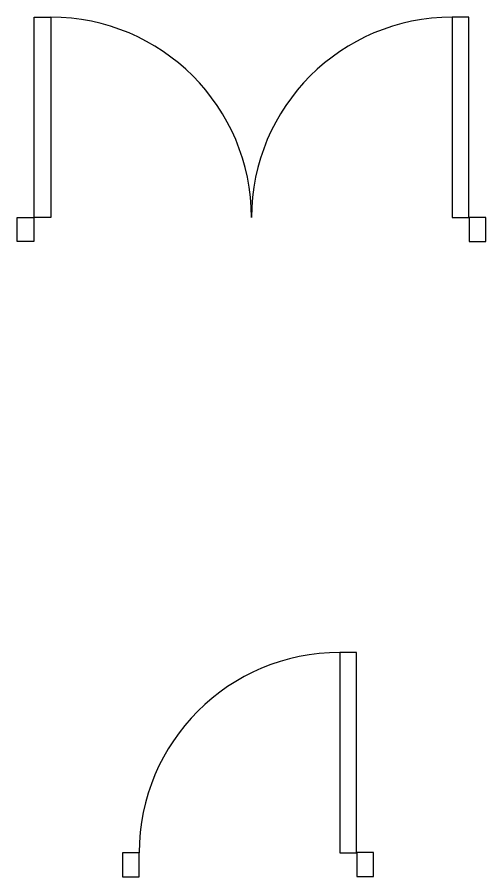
# Model space of a CAD drawing. Header units: inches. Extents: x 2535 to 5004, y 1316 to 3229.
# Drawn here: x 4920.2 to 5004.3, y 2690.1 to 2844.6 of the extents above; entities that cross this region are included whole.
import ezdxf

# ---------------------------------------------------------------- set-up
doc = ezdxf.new("R2010")
doc.units = ezdxf.units.IN
doc.layers.add('Door', color=240, linetype='Continuous')
doc.layers.add('Window', color=210, linetype='Continuous')

# ---------------------------------------------------------------- blocks, each defined once
blk = doc.blocks.new('Door1')
at = {"layer": 'Door'}
for points in [[(-6.06, 4.28), (-3.06, 4.28), (-3.06, 40.28), (-6.06, 40.28)], [(-45.06, -0.03), (-42.06, -0.03), (-42.06, 4.28), (-45.06, 4.28)], [(-3, 0), (0, 0), (0, 4.31), (-3, 4.31)]]:
    blk.add_lwpolyline(points, close=True, dxfattribs=at)
blk.add_arc((-6.06, 4.28), 36, 90, 180, dxfattribs=at)
blk = doc.blocks.new('Door2')
at = {"layer": 'Door'}
for points in [[(-78.06, 4.28), (-81.06, 4.28), (-81.06, 40.28), (-78.06, 40.28)], [(-78.06, 4.28), (-81.06, 4.28), (-81.06, 40.28), (-78.06, 40.28)], [(-78.06, 4.28), (-81.06, 4.28), (-81.06, 40.28), (-78.06, 40.28)], [(-78.06, 4.28), (-81.06, 4.28), (-81.06, 40.28), (-78.06, 40.28)], [(-6.06, 4.28), (-3.06, 4.28), (-3.06, 40.28), (-6.06, 40.28)], [(-6.06, 4.28), (-3.06, 4.28), (-3.06, 40.28), (-6.06, 40.28)], [(-6.06, 4.28), (-3.06, 4.28), (-3.06, 40.28), (-6.06, 40.28)], [(-6.06, 4.28), (-3.06, 4.28), (-3.06, 40.28), (-6.06, 40.28)], [(-81.12, 0), (-84.12, 0), (-84.12, 4.31), (-81.12, 4.31)], [(-81.12, 0), (-84.12, 0), (-84.12, 4.31), (-81.12, 4.31)], [(-81.12, 0), (-84.12, 0), (-84.12, 4.31), (-81.12, 4.31)], [(-81.12, 0), (-84.12, 0), (-84.12, 4.31), (-81.12, 4.31)], [(-3, 0), (0, 0), (0, 4.31), (-3, 4.31)], [(-3, 0), (0, 0), (0, 4.31), (-3, 4.31)], [(-3, 0), (0, 0), (0, 4.31), (-3, 4.31)], [(-3, 0), (0, 0), (0, 4.31), (-3, 4.31)]]:
    blk.add_lwpolyline(points, close=True, dxfattribs=at)
for centre, start, end in [((-78.06, 4.28), 0, 90), ((-78.06, 4.28), 0, 90), ((-78.06, 4.28), 0, 90), ((-78.06, 4.28), 0, 90), ((-6.06, 4.28), 90, 180), ((-6.06, 4.28), 90, 180), ((-6.06, 4.28), 90, 180), ((-6.06, 4.28), 90, 180)]:
    blk.add_arc(centre, 36, start, end, dxfattribs=at)

msp = doc.modelspace()

# ---------------------------------------------------------------- block references
at = {"layer": 'Window'}
for name, p in [('Door2', (5004.323, 2804.291)), ('Door1', (4984.159, 2690.173)), ('Door1', (4984.159, 2690.173))]:
    msp.add_blockref(name, p, dxfattribs=at)

doc.saveas('drawing.dxf')
